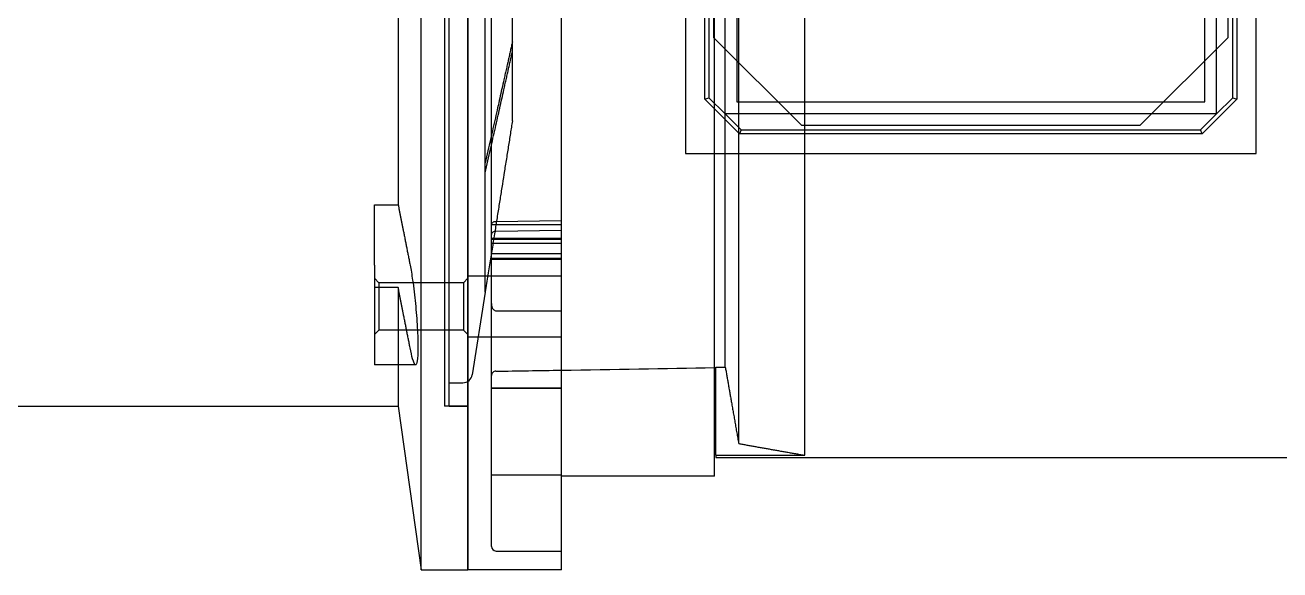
# Model space of a CAD drawing. Header units: millimetres. Extents: x 25096 to 30217, y 6541 to 10165.
# Drawn here: x 26969.2 to 27036.3, y 8566.4 to 8595.5 of the extents above; entities that cross this region are included whole.
import ezdxf

# ---------------------------------------------------------------- set-up
doc = ezdxf.new("R2010")
doc.units = ezdxf.units.MM
doc.layers.add('Equipment', color=123, linetype='Continuous')

# ---------------------------------------------------------------- blocks, each defined once
blk = doc.blocks.new('A$C6f4e16a3')
at = {"layer": 'Equipment'}
for p, q in [((1465.93, 2957.13), (1465.93, 3257.13)), ((1475.93, 2957.13), (1475.93, 3257.13)), ((1475.93, 3257.13), (1475.93, 2957.13)), ((1495.93, 2957.13), (1495.93, 3257.13)), ((1461.01, 3179.13), (1461.01, 3035.13)), ((1530.93, 3000.46), (1530.93, 3096.03)), ((1533.8, 2984.12), (1533.8, 3096.03)), ((1547.93, 2981.62), (1547.93, 3096.03)), ((1528.63, 3000.35), (1528.63, 3092.13)), ((1455.93, 3035.13), (1461.01, 3035.13)), ((1455.93, 3022.28), (1455.93, 3035.13)), ((1455.93, 3022.28), (1455.93, 3000.94)), ((1464.75, 3000.94), (1455.93, 3000.94)), ((1461.01, 3000.94), (1461.01, 2992.13)), ((1528.63, 2977.13), (1528.63, 3000.35)), ((1528.63, 2999.88), (1528.93, 2999.88)), ((1528.93, 3000.46), (1530.93, 3000.46)), ((1528.93, 2981.62), (1528.93, 3000.46)), ((1305.93, 2992.13), (1461.01, 2992.13)), ((1461.01, 2992.13), (1465.93, 2957.13)), ((1528.93, 2981.62), (1547.93, 2981.62)), ((1528.93, 2981.62), (1528.93, 2981.13)), ((1528.93, 2981.13), (1751.93, 2981.13)), ((1528.63, 2977.13), (1495.93, 2977.13)), ((1465.93, 2957.13), (1475.93, 2957.13)), ((1495.93, 2957.13), (1475.93, 2957.13))]:
    blk.add_line(p, q, dxfattribs=at)
at = {"layer": 'Equipment', "ltscale": 25.331339}
for p, q in [((1470.93, 3222.13), (1470.93, 2992.13)), ((1471.93, 2992.13), (1471.93, 3222.13))]:
    blk.add_line(p, q, dxfattribs=at)
at = {"layer": 'Equipment', "ltscale": 25.66206}
for p, q in [((1522.43, 3168.13), (1522.43, 3046.13)), ((1644.43, 3046.13), (1644.43, 3168.13)), ((1522.43, 3046.13), (1644.43, 3046.13))]:
    blk.add_line(p, q, dxfattribs=at)
at = {"layer": 'Equipment', "ltscale": 24.874222}
blk.add_line((1633.43, 3057.13), (1633.43, 3157.13), dxfattribs=at)
at = {"layer": 'Equipment', "ltscale": 25.393158}
for p, q in [((1635.93, 3054.64), (1635.93, 3159.62)), ((1530.94, 3054.63), (1635.92, 3054.63))]:
    blk.add_line(p, q, dxfattribs=at)
at = {"layer": 'Equipment', "ltscale": 25.180735}
for p, q in [((1526.59, 3057.68), (1526.59, 3156.58)), ((1640.27, 3156.58), (1640.27, 3057.68)), ((1632.87, 3050.29), (1533.98, 3050.29))]:
    blk.add_line(p, q, dxfattribs=at)
at = {"layer": 'Equipment', "ltscale": 25.004076}
for p, q in [((1527.43, 3156.23), (1527.43, 3058.03)), ((1639.43, 3058.03), (1639.43, 3156.23)), ((1534.33, 3051.13), (1632.53, 3051.13))]:
    blk.add_line(p, q, dxfattribs=at)
at = {"layer": 'Equipment', "ltscale": 25.0306}
for p, q in [((1528.43, 3143.35), (1528.43, 3070.91)), ((1638.43, 3070.91), (1638.43, 3143.35)), ((1547.21, 3052.13), (1619.65, 3052.13))]:
    blk.add_line(p, q, dxfattribs=at)
at = {"layer": 'Equipment', "ltscale": 24.970388}
for p, q in [((1480.93, 3014.05), (1480.93, 3104.13)), ((1480.93, 2962.16), (1480.93, 2995.95))]:
    blk.add_line(p, q, dxfattribs=at)
at = {"layer": 'Equipment', "ltscale": 27.195591}
for p, q in [((1485.43, 3070.08), (1485.43, 3105.63)), ((1485.43, 3053.23), (1485.43, 3067.96))]:
    blk.add_line(p, q, dxfattribs=at)
at = {"layer": 'Equipment', "ltscale": 24.442144}
blk.add_line((1533.43, 3096.03), (1533.43, 3057.13), dxfattribs=at)
at = {"layer": 'Equipment', "ltscale": 24.449633}
blk.add_line((1479.63, 3044.12), (1479.63, 3087), dxfattribs=at)
at = {"layer": 'Equipment', "ltscale": 5.71399}
blk.add_line((1485.43, 3067.96), (1485.43, 3070.08), dxfattribs=at)
at = {"layer": 'Equipment', "ltscale": 25.702459}
for p, q in [((1547.21, 3052.13), (1528.43, 3070.91)), ((1638.43, 3070.91), (1619.65, 3052.13))]:
    blk.add_line(p, q, dxfattribs=at)
at = {"layer": 'Equipment', "ltscale": 25.795752}
for p, q in [((1526.59, 3057.68), (1527.43, 3058.03)), ((1639.43, 3058.03), (1640.27, 3057.68)), ((1534.33, 3051.13), (1533.98, 3050.29)), ((1632.87, 3050.29), (1632.53, 3051.13))]:
    blk.add_line(p, q, dxfattribs=at)
at = {"layer": 'Equipment', "ltscale": 10.049212}
for p, q in [((1527.43, 3058.03), (1530.9, 3054.61)), ((1635.95, 3054.61), (1639.43, 3058.03)), ((1530.9, 3054.61), (1534.33, 3051.13)), ((1632.53, 3051.13), (1635.95, 3054.61))]:
    blk.add_line(p, q, dxfattribs=at)
at = {"layer": 'Equipment', "ltscale": 25.285252}
for p, q in [((1533.98, 3050.29), (1526.59, 3057.68)), ((1640.27, 3057.68), (1632.87, 3050.29))]:
    blk.add_line(p, q, dxfattribs=at)
at = {"layer": 'Equipment', "ltscale": 4.395143}
blk.add_line((1533.43, 3057.13), (1533.8, 3057.13), dxfattribs=at)
at = {"layer": 'Equipment', "ltscale": 25.852686}
blk.add_line((1547.93, 3057.13), (1633.43, 3057.13), dxfattribs=at)
at = {"layer": 'Equipment', "ltscale": 0.072236}
for p, q in [((1530.9, 3054.61), (1530.93, 3054.63)), ((1635.93, 3054.63), (1635.95, 3054.61))]:
    blk.add_line(p, q, dxfattribs=at)
at = {"layer": 'Equipment', "ltscale": 0.033147}
for p, q in [((1530.93, 3054.64), (1530.94, 3054.63)), ((1635.92, 3054.63), (1635.93, 3054.64))]:
    blk.add_line(p, q, dxfattribs=at)
at = {"layer": 'Equipment', "ltscale": 0.952538}
for p, q in [((1530.94, 3054.63), (1530.93, 3054.63)), ((1635.93, 3054.63), (1635.92, 3054.63)), ((1635.93, 3054.64), (1635.93, 3054.63))]:
    blk.add_line(p, q, dxfattribs=at)
at = {"layer": 'Equipment', "ltscale": 5.714251}
blk.add_line((1479.63, 3042), (1479.63, 3044.12), dxfattribs=at)
at = {"layer": 'Equipment', "ltscale": 24.651781}
blk.add_line((1479.63, 3016.52), (1479.63, 3042), dxfattribs=at)
at = {"layer": 'Equipment', "ltscale": 22.608593}
for p, q in [((1481.91, 3031.6), (1495.93, 3031.77)), ((1495.93, 3029.65), (1481.91, 3029.47))]:
    blk.add_line(p, q, dxfattribs=at)
at = {"layer": 'Equipment', "ltscale": 24.189648}
for p, q in [((1480.93, 3030.94), (1495.93, 3030.94)), ((1495.93, 3027.93), (1480.93, 3027.93)), ((1495.93, 3027.75), (1480.93, 3027.75)), ((1495.93, 3026.87), (1480.93, 3026.87)), ((1480.93, 3024.75), (1495.93, 3024.75)), ((1495.93, 3023.69), (1480.93, 3023.69)), ((1480.93, 3023.51), (1495.93, 3023.51)), ((1475.93, 3019.94), (1495.93, 3019.94)), ((1475.93, 3006.94), (1495.93, 3006.94)), ((1480.93, 2977.43), (1495.93, 2977.43))]:
    blk.add_line(p, q, dxfattribs=at)
at = {"layer": 'Equipment', "ltscale": 2.545397}
for p, q in [((1456.87, 3018.49), (1455.93, 3019.44)), ((1474.98, 3018.49), (1475.93, 3019.44)), ((1456.87, 3008.38), (1455.93, 3007.44)), ((1474.98, 3008.38), (1475.93, 3007.44))]:
    blk.add_line(p, q, dxfattribs=at)
at = {"layer": 'Equipment', "ltscale": 25.609983}
for p, q in [((1456.87, 3018.49), (1456.87, 3008.38)), ((1474.98, 3018.49), (1474.98, 3008.38))]:
    blk.add_line(p, q, dxfattribs=at)
at = {"layer": 'Equipment', "ltscale": 29.204967}
for p, q in [((1474.98, 3018.49), (1456.87, 3018.49)), ((1474.98, 3008.38), (1456.87, 3008.38))]:
    blk.add_line(p, q, dxfattribs=at)
at = {"layer": 'Equipment', "ltscale": 9.677798}
blk.add_line((1461.01, 3017.46), (1455.93, 3017.46), dxfattribs=at)
at = {"layer": 'Equipment', "ltscale": 26.200171}
blk.add_line((1461.01, 3017.46), (1461.01, 3000.94), dxfattribs=at)
at = {"layer": 'Equipment', "ltscale": 28.888334}
blk.add_line((1479.63, 3016.51), (1476.83, 2998.82), dxfattribs=at)
at = {"layer": 'Equipment', "ltscale": 2.857075}
blk.add_line((1479.63, 3016.51), (1479.63, 3016.52), dxfattribs=at)
at = {"layer": 'Equipment', "ltscale": 26.597906}
blk.add_line((1480.93, 2995.95), (1480.93, 3014.05), dxfattribs=at)
at = {"layer": 'Equipment', "ltscale": 22.577003}
for p, q in [((1481.93, 3012.48), (1495.93, 3012.48)), ((1495.93, 2995.96), (1481.93, 2995.96)), ((1481.93, 2961.16), (1495.93, 2961.16))]:
    blk.add_line(p, q, dxfattribs=at)
at = {"layer": 'Equipment', "ltscale": 5.566014}
blk.add_line((1471.93, 2997.13), (1474.85, 2997.13), dxfattribs=at)
at = {"layer": 'Equipment', "ltscale": 24.053686}
blk.add_line((1481.01, 2995.94), (1495.93, 2995.94), dxfattribs=at)
at = {"layer": 'Equipment', "ltscale": 9.523383}
blk.add_line((1475.93, 2992.13), (1470.93, 2992.13), dxfattribs=at)
at = {"layer": 'Equipment', "ltscale": 7.618686}
blk.add_line((1471.93, 2992.13), (1475.93, 2992.13), dxfattribs=at)
at = {"layer": 'Equipment', "ltscale": 0.299204}
blk.add_arc((1484.43, 3053.23), 1, 351.0034, 0, dxfattribs=at)
at = {"layer": 'Equipment', "ltscale": 5.385303}
blk.add_arc((1474.85, 2999.13), 2, 270, 351, dxfattribs=at)
at = {"layer": 'Equipment', "ltscale": 0.299204}
for centre, ratio, start_param, end_param in [((1484.43, 3070.08), 0.707105, 6.126151, 6.283171), ((1484.43, 3067.96), 0.707108, 6.12618, 6.2832)]:
    blk.add_ellipse(centre, major_axis=(1, 0), ratio=ratio, start_param=start_param, end_param=end_param, dxfattribs=at)
at = {"layer": 'Equipment', "ltscale": 2.992109}
blk.add_ellipse((1481.93, 2962.16), major_axis=(0.01, 1), ratio=0.999788, start_param=1.577179, end_param=3.147972, dxfattribs=at)
at = {"layer": 'Equipment', "ltscale": 25.576096}
for points, weights in [([(1485.42, 3069.97), (1483.25, 3060.31), (1479.63, 3044.12)], [1, 1.03351568894, 1]), ([(1479.63, 3042), (1483.25, 3058.19), (1485.42, 3067.85)], [1, 1.03351568891, 1]), ([(1485.42, 3053.07), (1483.25, 3039.41), (1479.63, 3016.52)], [1, 1.03351576178, 1])]:
    blk.add_rational_spline(points, weights, degree=2, dxfattribs=at)
at = {"layer": 'Equipment', "ltscale": 23.210247}
blk.add_rational_spline([(1533.8, 3057.13), (1540.78, 3057.13), (1547.93, 3057.13)], [1, 1.00005943215, 1], degree=2, dxfattribs=at)
at = {"layer": 'Equipment'}
for points, weights in [([(1461.01, 3035.13), (1462.19, 3029.17), (1463.55, 3022.28)], [1.02562125622, 1.02348640055, 1.01587047182]), ([(1530.93, 3000.46), (1532.26, 2992.86), (1533.8, 2984.12)], [1, 1.00251467099, 1]), ([(1533.8, 2984.12), (1540.79, 2982.88), (1547.93, 2981.62)], [1, 1.00005028205, 1])]:
    blk.add_rational_spline(points, weights, degree=2, dxfattribs=at)
at = {"layer": 'Equipment', "ltscale": 2.956943}
for points, knots in [([(1480.93, 3030.89), (1480.93, 3030.98), (1480.96, 3031.08), (1481.05, 3031.24), (1481.13, 3031.33), (1481.31, 3031.45), (1481.43, 3031.51), (1481.65, 3031.57), (1481.79, 3031.59), (1481.91, 3031.6)], [0.1481032, 0.1481032, 0.1481032, 0.1481032, 0.1851319, 0.1851319, 0.2221588, 0.2221588, 0.2591835, 0.2591835, 0.2944751, 0.2944751, 0.2944751, 0.2944751]), ([(1481.91, 3029.47), (1481.79, 3029.47), (1481.65, 3029.45), (1481.43, 3029.39), (1481.31, 3029.33), (1481.13, 3029.21), (1481.05, 3029.12), (1480.96, 3028.96), (1480.93, 3028.85), (1480.93, 3028.77)], [0.2979378, 0.2979378, 0.2979378, 0.2979378, 0.3332294, 0.3332294, 0.3702541, 0.3702541, 0.4072811, 0.4072811, 0.4443097, 0.4443097, 0.4443097, 0.4443097])]:
    blk.add_open_spline(points, degree=3, knots=knots, dxfattribs=at)
at = {"layer": 'Equipment'}
for points, knots in [([(1463.55, 3022.28), (1463.73, 3021.35), (1463.92, 3020.24), (1464.32, 3017.46), (1464.53, 3015.7), (1464.86, 3012.37), (1465, 3010.58), (1465.18, 3007.29), (1465.23, 3005.78), (1465.23, 3004.6)], [3.666196, 3.666196, 3.666196, 3.666196, 4.052983, 4.052983, 4.557436, 4.557436, 5.059046, 5.059046, 5.560655, 5.560655, 5.560655, 5.560655]), ([(1465.23, 3004.6), (1465.23, 3003.42), (1465.18, 3002.41), (1465.01, 3001.22), (1464.89, 3000.94), (1464.75, 3000.94)], [5.5606554, 5.5606554, 5.5606554, 5.5606554, 6.062265, 6.062265, 6.5049714, 6.5049714, 6.5049714, 6.5049714])]:
    blk.add_open_spline(points, degree=3, knots=knots, dxfattribs=at)
at = {"layer": 'Equipment', "ltscale": 29.605289}
blk.add_rational_spline([(1463.55, 3004.6), (1462.19, 3011.5), (1461.01, 3017.46)], [1.01587047182, 1.02348640055, 1.02562125622], degree=2, dxfattribs=at)
at = {"layer": 'Equipment', "ltscale": 3.877486}
blk.add_open_spline([(1480.93, 3014.05), (1480.93, 3013.91), (1480.94, 3013.78), (1481.01, 3013.41), (1481.09, 3013.19), (1481.26, 3012.89), (1481.35, 3012.77), (1481.53, 3012.62), (1481.61, 3012.56), (1481.77, 3012.5), (1481.85, 3012.48), (1481.93, 3012.48)], degree=3, knots=[-0.1849277, -0.1849277, -0.1849277, -0.1849277, -0.1514962, -0.1514962, -0.0923969, -0.0923969, -0.0519883, -0.0519883, -0.0239427, -0.0239427, 0, 0, 0, 0], dxfattribs=at)
at = {"layer": 'Equipment', "ltscale": 23.924086}
blk.add_open_spline([(1464.75, 3000.94), (1464.73, 3000.94), (1464.71, 3000.94), (1464.53, 3001.03), (1464.32, 3001.47), (1463.92, 3002.87), (1463.73, 3003.67), (1463.55, 3004.6)], degree=3, knots=[6.5049714, 6.5049714, 6.5049714, 6.5049714, 6.5638747, 6.5638747, 7.0683282, 7.0683282, 7.4551147, 7.4551147, 7.4551147, 7.4551147], dxfattribs=at)
at = {"layer": 'Equipment', "ltscale": 3.060155}
blk.add_open_spline([(1481.91, 2999.58), (1481.91, 2999.58), (1481.91, 2999.58), (1481.78, 2999.58), (1481.66, 2999.55), (1481.42, 2999.46), (1481.31, 2999.39), (1481.13, 2999.22), (1481.05, 2999.11), (1480.95, 2998.88), (1480.93, 2998.76), (1480.93, 2998.64)], degree=3, knots=[-0.3219955, -0.3219955, -0.3219955, -0.3219955, -0.3213907, -0.3213907, -0.2839992, -0.2839992, -0.244079, -0.244079, -0.2009517, -0.2009517, -0.1609967, -0.1609967, -0.1609967, -0.1609967], dxfattribs=at)
at = {"layer": 'Equipment', "ltscale": 22.609228}
blk.add_open_spline([(1481.91, 2999.58), (1486.5, 2999.66), (1491.19, 2999.73), (1495.93, 2999.81)], degree=3, dxfattribs=at)
at = {"layer": 'Equipment'}
blk.add_open_spline([(1495.93, 2999.81), (1506.88, 2999.99), (1518.07, 3000.18), (1528.63, 3000.35)], degree=3, dxfattribs=at)
at = {"layer": 'Equipment', "ltscale": 3.877491}
blk.add_open_spline([(1481.93, 2995.96), (1481.89, 2995.96), (1481.84, 2995.96), (1481.76, 2995.96), (1481.72, 2995.96), (1481.59, 2995.96), (1481.51, 2995.96), (1481.32, 2995.95), (1481.22, 2995.94), (1481.02, 2995.94), (1480.95, 2995.94), (1480.93, 2995.95), (1480.93, 2995.95), (1480.93, 2995.95)], degree=3, knots=[-0.7263144, -0.7263144, -0.7263144, -0.7263144, -0.7135429, -0.7135429, -0.7003372, -0.7003372, -0.6714344, -0.6714344, -0.6208119, -0.6208119, -0.5505579, -0.5505579, -0.5398586, -0.5398586, -0.5398586, -0.5398586], dxfattribs=at)

msp = doc.modelspace()

# ---------------------------------------------------------------- block references
at = {"xscale": 0.25, "yscale": 0.25, "zscale": 0.25}
msp.add_blockref('A$C6f4e16a3', (26623.929, 7827.144), dxfattribs=at)

doc.saveas('drawing.dxf')
